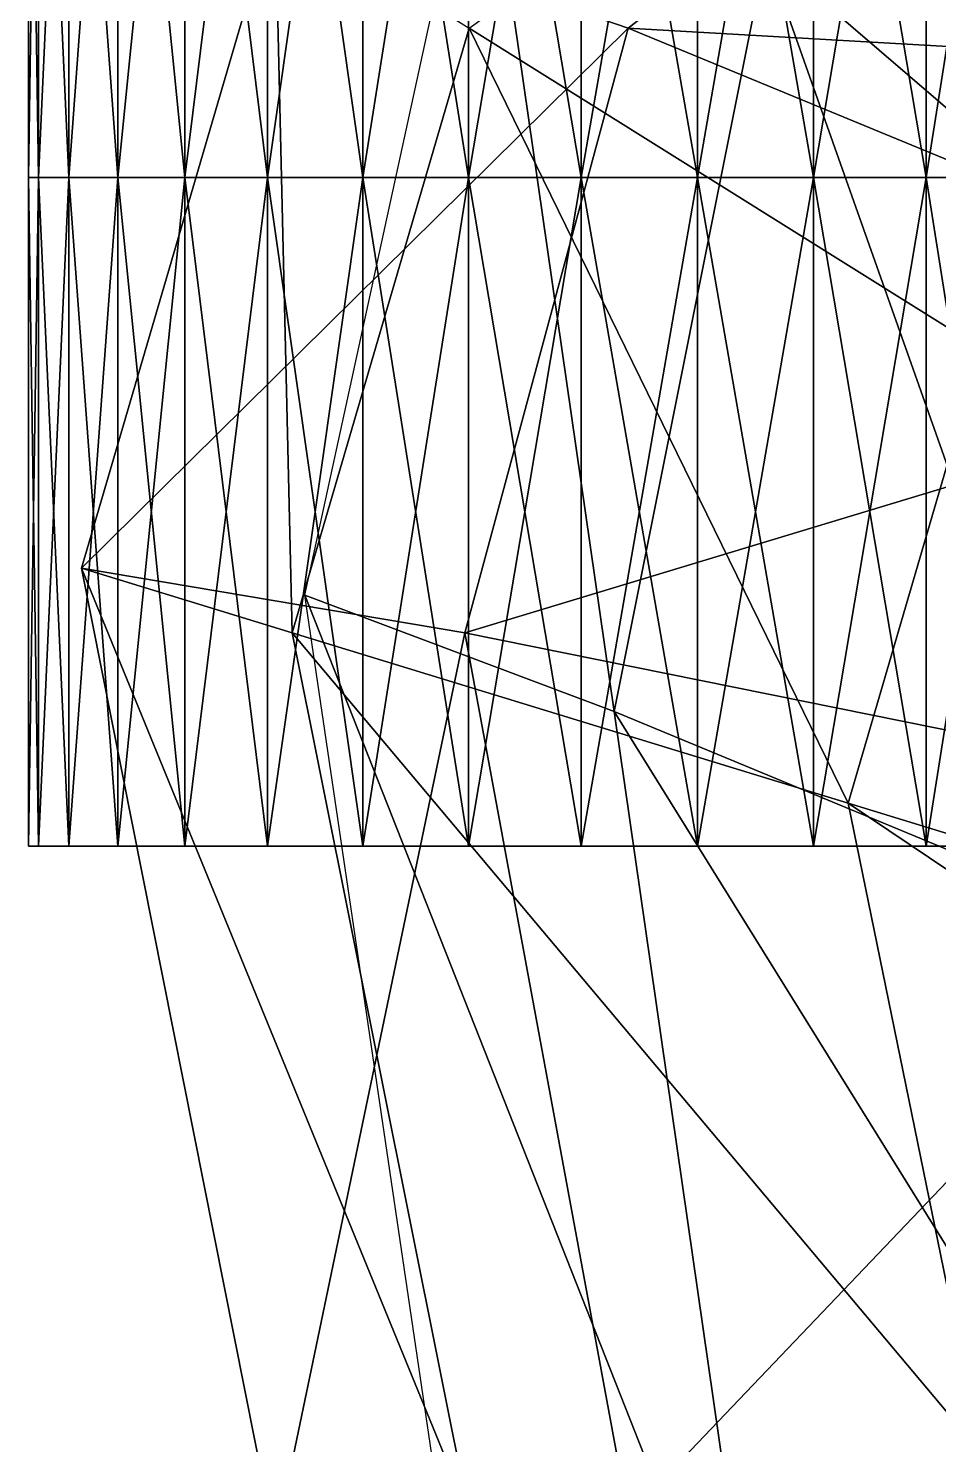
# Model space of a CAD drawing. Header units: metres. Extents: x -2.13 to 2.13, y -3.02 to 3.
# Drawn here: x 0.8314 to 0.8926, y 0.5047 to 0.6 of the extents above; entities that cross this region are included whole.
import ezdxf

# ---------------------------------------------------------------- set-up
doc = ezdxf.new("R2010")
doc.units = ezdxf.units.M

msp = doc.modelspace()

# ---------------------------------------------------------------- linework, layer by layer
at = {"layer": 'Cylinder 5'}
for points in [[(0.8314, 0.59, 1.03225), (0.832084, 0.635, 1.040064), (0.832084, 0.59, 1.040064)], [(0.8314, 0.59, 1.03225), (0.8314, 0.635, 1.03225), (0.832084, 0.635, 1.040064)], [(0.832084, 0.59, 1.024436), (0.8314, 0.635, 1.03225), (0.8314, 0.59, 1.03225)], [(0.832084, 0.59, 1.024436), (0.832084, 0.635, 1.024436), (0.8314, 0.635, 1.03225)], [(0.832084, 0.59, 1.040064), (0.834114, 0.635, 1.047641), (0.834114, 0.59, 1.047641)], [(0.832084, 0.59, 1.040064), (0.832084, 0.635, 1.040064), (0.834114, 0.635, 1.047641)], [(0.834114, 0.59, 1.016859), (0.832084, 0.635, 1.024436), (0.832084, 0.59, 1.024436)], [(0.834114, 0.59, 1.016859), (0.834114, 0.635, 1.016859), (0.832084, 0.635, 1.024436)], [(0.834114, 0.59, 1.047641), (0.837429, 0.635, 1.05475), (0.837429, 0.59, 1.05475)], [(0.834114, 0.59, 1.047641), (0.834114, 0.635, 1.047641), (0.837429, 0.635, 1.05475)], [(0.837429, 0.59, 1.00975), (0.834114, 0.635, 1.016859), (0.834114, 0.59, 1.016859)], [(0.837429, 0.59, 1.00975), (0.837429, 0.635, 1.00975), (0.834114, 0.635, 1.016859)], [(0.837429, 0.59, 1.05475), (0.841928, 0.635, 1.061175), (0.841928, 0.59, 1.061175)], [(0.837429, 0.59, 1.05475), (0.837429, 0.635, 1.05475), (0.841928, 0.635, 1.061175)], [(0.841928, 0.59, 1.003325), (0.837429, 0.635, 1.00975), (0.837429, 0.59, 1.00975)], [(0.841928, 0.59, 1.003325), (0.841928, 0.635, 1.003325), (0.837429, 0.635, 1.00975)], [(0.841928, 0.59, 1.061175), (0.847475, 0.635, 1.066722), (0.847475, 0.59, 1.066722)], [(0.841928, 0.59, 1.061175), (0.841928, 0.635, 1.061175), (0.847475, 0.635, 1.066722)], [(0.847475, 0.59, 0.997778), (0.841928, 0.635, 1.003325), (0.841928, 0.59, 1.003325)], [(0.847475, 0.59, 0.997778), (0.847475, 0.635, 0.997778), (0.841928, 0.635, 1.003325)], [(0.847475, 0.59, 1.066722), (0.8539, 0.635, 1.071221), (0.8539, 0.59, 1.071221)], [(0.847475, 0.59, 1.066722), (0.847475, 0.635, 1.066722), (0.8539, 0.635, 1.071221)], [(0.8539, 0.59, 0.993279), (0.847475, 0.635, 0.997778), (0.847475, 0.59, 0.997778)], [(0.8539, 0.59, 0.993279), (0.8539, 0.635, 0.993279), (0.847475, 0.635, 0.997778)], [(0.8539, 0.59, 1.071221), (0.861009, 0.635, 1.074536), (0.861009, 0.59, 1.074536)], [(0.8539, 0.59, 1.071221), (0.8539, 0.635, 1.071221), (0.861009, 0.635, 1.074536)], [(0.861009, 0.59, 0.989964), (0.8539, 0.635, 0.993279), (0.8539, 0.59, 0.993279)], [(0.861009, 0.59, 0.989964), (0.861009, 0.635, 0.989964), (0.8539, 0.635, 0.993279)], [(0.861009, 0.59, 1.074536), (0.868586, 0.635, 1.076566), (0.868586, 0.59, 1.076566)], [(0.861009, 0.59, 1.074536), (0.861009, 0.635, 1.074536), (0.868586, 0.635, 1.076566)], [(0.868586, 0.59, 0.987934), (0.861009, 0.635, 0.989964), (0.861009, 0.59, 0.989964)], [(0.868586, 0.59, 0.987934), (0.868586, 0.635, 0.987934), (0.861009, 0.635, 0.989964)], [(0.868586, 0.59, 1.076566), (0.8764, 0.635, 1.07725), (0.8764, 0.59, 1.07725)], [(0.868586, 0.59, 1.076566), (0.868586, 0.635, 1.076566), (0.8764, 0.635, 1.07725)], [(0.8764, 0.59, 0.98725), (0.868586, 0.635, 0.987934), (0.868586, 0.59, 0.987934)], [(0.8764, 0.59, 0.98725), (0.8764, 0.635, 0.98725), (0.868586, 0.635, 0.987934)], [(0.884214, 0.59, 0.987934), (0.8764, 0.635, 0.98725), (0.8764, 0.59, 0.98725)], [(0.884214, 0.59, 0.987934), (0.884214, 0.635, 0.987934), (0.8764, 0.635, 0.98725)], [(0.8764, 0.59, 1.07725), (0.884214, 0.635, 1.076566), (0.884214, 0.59, 1.076566)], [(0.8764, 0.59, 1.07725), (0.8764, 0.635, 1.07725), (0.884214, 0.635, 1.076566)], [(0.891791, 0.59, 0.989964), (0.884214, 0.635, 0.987934), (0.884214, 0.59, 0.987934)], [(0.891791, 0.59, 0.989964), (0.891791, 0.635, 0.989964), (0.884214, 0.635, 0.987934)], [(0.884214, 0.59, 1.076566), (0.891791, 0.635, 1.074536), (0.891791, 0.59, 1.074536)], [(0.884214, 0.59, 1.076566), (0.884214, 0.635, 1.076566), (0.891791, 0.635, 1.074536)], [(0.8989, 0.59, 0.993279), (0.891791, 0.635, 0.989964), (0.891791, 0.59, 0.989964)], [(0.8989, 0.59, 0.993279), (0.8989, 0.635, 0.993279), (0.891791, 0.635, 0.989964)], [(0.891791, 0.59, 1.074536), (0.8989, 0.635, 1.071221), (0.8989, 0.59, 1.071221)], [(0.891791, 0.59, 1.074536), (0.891791, 0.635, 1.074536), (0.8989, 0.635, 1.071221)], [(0.8314, 0.545, 1.03225), (0.832084, 0.59, 1.040064), (0.832084, 0.545, 1.040064)], [(0.8314, 0.545, 1.03225), (0.8314, 0.59, 1.03225), (0.832084, 0.59, 1.040064)], [(0.832084, 0.545, 1.024436), (0.8314, 0.59, 1.03225), (0.8314, 0.545, 1.03225)], [(0.832084, 0.545, 1.024436), (0.832084, 0.59, 1.024436), (0.8314, 0.59, 1.03225)], [(0.832084, 0.545, 1.040064), (0.834114, 0.59, 1.047641), (0.834114, 0.545, 1.047641)], [(0.832084, 0.545, 1.040064), (0.832084, 0.59, 1.040064), (0.834114, 0.59, 1.047641)], [(0.834114, 0.545, 1.016859), (0.832084, 0.59, 1.024436), (0.832084, 0.545, 1.024436)], [(0.834114, 0.545, 1.016859), (0.834114, 0.59, 1.016859), (0.832084, 0.59, 1.024436)], [(0.834114, 0.545, 1.047641), (0.837429, 0.59, 1.05475), (0.837429, 0.545, 1.05475)], [(0.834114, 0.545, 1.047641), (0.834114, 0.59, 1.047641), (0.837429, 0.59, 1.05475)], [(0.837429, 0.545, 1.00975), (0.834114, 0.59, 1.016859), (0.834114, 0.545, 1.016859)], [(0.837429, 0.545, 1.00975), (0.837429, 0.59, 1.00975), (0.834114, 0.59, 1.016859)], [(0.837429, 0.545, 1.05475), (0.841928, 0.59, 1.061175), (0.841928, 0.545, 1.061175)], [(0.837429, 0.545, 1.05475), (0.837429, 0.59, 1.05475), (0.841928, 0.59, 1.061175)], [(0.841928, 0.545, 1.003325), (0.837429, 0.59, 1.00975), (0.837429, 0.545, 1.00975)], [(0.841928, 0.545, 1.003325), (0.841928, 0.59, 1.003325), (0.837429, 0.59, 1.00975)], [(0.841928, 0.545, 1.061175), (0.847475, 0.59, 1.066722), (0.847475, 0.545, 1.066722)], [(0.841928, 0.545, 1.061175), (0.841928, 0.59, 1.061175), (0.847475, 0.59, 1.066722)], [(0.847475, 0.545, 0.997778), (0.841928, 0.59, 1.003325), (0.841928, 0.545, 1.003325)], [(0.847475, 0.545, 0.997778), (0.847475, 0.59, 0.997778), (0.841928, 0.59, 1.003325)], [(0.847475, 0.545, 1.066722), (0.8539, 0.59, 1.071221), (0.8539, 0.545, 1.071221)], [(0.847475, 0.545, 1.066722), (0.847475, 0.59, 1.066722), (0.8539, 0.59, 1.071221)], [(0.8539, 0.545, 0.993279), (0.847475, 0.59, 0.997778), (0.847475, 0.545, 0.997778)], [(0.8539, 0.545, 0.993279), (0.8539, 0.59, 0.993279), (0.847475, 0.59, 0.997778)], [(0.8539, 0.545, 1.071221), (0.861009, 0.59, 1.074536), (0.861009, 0.545, 1.074536)], [(0.8539, 0.545, 1.071221), (0.8539, 0.59, 1.071221), (0.861009, 0.59, 1.074536)], [(0.861009, 0.545, 0.989964), (0.8539, 0.59, 0.993279), (0.8539, 0.545, 0.993279)], [(0.861009, 0.545, 0.989964), (0.861009, 0.59, 0.989964), (0.8539, 0.59, 0.993279)], [(0.861009, 0.545, 1.074536), (0.868586, 0.59, 1.076566), (0.868586, 0.545, 1.076566)], [(0.861009, 0.545, 1.074536), (0.861009, 0.59, 1.074536), (0.868586, 0.59, 1.076566)], [(0.868586, 0.545, 0.987934), (0.861009, 0.59, 0.989964), (0.861009, 0.545, 0.989964)], [(0.868586, 0.545, 0.987934), (0.868586, 0.59, 0.987934), (0.861009, 0.59, 0.989964)], [(0.868586, 0.545, 1.076566), (0.8764, 0.59, 1.07725), (0.8764, 0.545, 1.07725)], [(0.868586, 0.545, 1.076566), (0.868586, 0.59, 1.076566), (0.8764, 0.59, 1.07725)], [(0.8764, 0.545, 0.98725), (0.868586, 0.59, 0.987934), (0.868586, 0.545, 0.987934)], [(0.8764, 0.545, 0.98725), (0.8764, 0.59, 0.98725), (0.868586, 0.59, 0.987934)], [(0.884214, 0.545, 0.987934), (0.8764, 0.59, 0.98725), (0.8764, 0.545, 0.98725)], [(0.884214, 0.545, 0.987934), (0.884214, 0.59, 0.987934), (0.8764, 0.59, 0.98725)], [(0.8764, 0.545, 1.07725), (0.884214, 0.59, 1.076566), (0.884214, 0.545, 1.076566)], [(0.8764, 0.545, 1.07725), (0.8764, 0.59, 1.07725), (0.884214, 0.59, 1.076566)], [(0.891791, 0.545, 0.989964), (0.884214, 0.59, 0.987934), (0.884214, 0.545, 0.987934)], [(0.891791, 0.545, 0.989964), (0.891791, 0.59, 0.989964), (0.884214, 0.59, 0.987934)], [(0.884214, 0.545, 1.076566), (0.891791, 0.59, 1.074536), (0.891791, 0.545, 1.074536)], [(0.884214, 0.545, 1.076566), (0.884214, 0.59, 1.076566), (0.891791, 0.59, 1.074536)], [(0.8989, 0.545, 0.993279), (0.891791, 0.59, 0.989964), (0.891791, 0.545, 0.989964)], [(0.8989, 0.545, 0.993279), (0.8989, 0.59, 0.993279), (0.891791, 0.59, 0.989964)], [(0.891791, 0.545, 1.074536), (0.8989, 0.59, 1.071221), (0.8989, 0.545, 1.071221)], [(0.891791, 0.545, 1.074536), (0.891791, 0.59, 1.074536), (0.8989, 0.59, 1.071221)], [(0.8764, 0.545, 1.03225), (0.8314, 0.545, 1.03225), (0.832084, 0.545, 1.040064)], [(0.8314, 0.545, 1.03225), (0.832084, 0.545, 1.040064), (0.832084, 0.545, 1.040064)], [(0.8314, 0.545, 1.03225), (0.8314, 0.545, 1.03225), (0.832084, 0.545, 1.040064)], [(0.8764, 0.545, 1.03225), (0.8314, 0.545, 1.03225), (0.8764, 0.545, 1.03225)], [(0.8764, 0.545, 1.03225), (0.832084, 0.545, 1.024436), (0.8314, 0.545, 1.03225)], [(0.832084, 0.545, 1.024436), (0.8314, 0.545, 1.03225), (0.8314, 0.545, 1.03225)], [(0.832084, 0.545, 1.024436), (0.832084, 0.545, 1.024436), (0.8314, 0.545, 1.03225)], [(0.8764, 0.545, 1.03225), (0.832084, 0.545, 1.040064), (0.834114, 0.545, 1.047641)], [(0.832084, 0.545, 1.040064), (0.834114, 0.545, 1.047641), (0.834114, 0.545, 1.047641)], [(0.832084, 0.545, 1.040064), (0.832084, 0.545, 1.040064), (0.834114, 0.545, 1.047641)], [(0.8764, 0.545, 1.03225), (0.832084, 0.545, 1.040064), (0.8764, 0.545, 1.03225)], [(0.8764, 0.545, 1.03225), (0.832084, 0.545, 1.024436), (0.8764, 0.545, 1.03225)], [(0.8764, 0.545, 1.03225), (0.834114, 0.545, 1.016859), (0.832084, 0.545, 1.024436)], [(0.834114, 0.545, 1.016859), (0.832084, 0.545, 1.024436), (0.832084, 0.545, 1.024436)], [(0.834114, 0.545, 1.016859), (0.834114, 0.545, 1.016859), (0.832084, 0.545, 1.024436)], [(0.8764, 0.545, 1.03225), (0.834114, 0.545, 1.047641), (0.837429, 0.545, 1.05475)], [(0.834114, 0.545, 1.047641), (0.837429, 0.545, 1.05475), (0.837429, 0.545, 1.05475)], [(0.834114, 0.545, 1.047641), (0.834114, 0.545, 1.047641), (0.837429, 0.545, 1.05475)], [(0.8764, 0.545, 1.03225), (0.834114, 0.545, 1.047641), (0.8764, 0.545, 1.03225)], [(0.8764, 0.545, 1.03225), (0.834114, 0.545, 1.016859), (0.8764, 0.545, 1.03225)], [(0.8764, 0.545, 1.03225), (0.837429, 0.545, 1.00975), (0.834114, 0.545, 1.016859)], [(0.837429, 0.545, 1.00975), (0.834114, 0.545, 1.016859), (0.834114, 0.545, 1.016859)], [(0.837429, 0.545, 1.00975), (0.837429, 0.545, 1.00975), (0.834114, 0.545, 1.016859)], [(0.8764, 0.545, 1.03225), (0.837429, 0.545, 1.05475), (0.841928, 0.545, 1.061175)], [(0.837429, 0.545, 1.05475), (0.841928, 0.545, 1.061175), (0.841928, 0.545, 1.061175)], [(0.837429, 0.545, 1.05475), (0.837429, 0.545, 1.05475), (0.841928, 0.545, 1.061175)], [(0.8764, 0.545, 1.03225), (0.837429, 0.545, 1.05475), (0.8764, 0.545, 1.03225)], [(0.8764, 0.545, 1.03225), (0.837429, 0.545, 1.00975), (0.8764, 0.545, 1.03225)], [(0.8764, 0.545, 1.03225), (0.841928, 0.545, 1.003325), (0.837429, 0.545, 1.00975)], [(0.841928, 0.545, 1.003325), (0.837429, 0.545, 1.00975), (0.837429, 0.545, 1.00975)], [(0.841928, 0.545, 1.003325), (0.841928, 0.545, 1.003325), (0.837429, 0.545, 1.00975)], [(0.8764, 0.545, 1.03225), (0.841928, 0.545, 1.061175), (0.847475, 0.545, 1.066722)], [(0.841928, 0.545, 1.061175), (0.847475, 0.545, 1.066722), (0.847475, 0.545, 1.066722)], [(0.841928, 0.545, 1.061175), (0.841928, 0.545, 1.061175), (0.847475, 0.545, 1.066722)], [(0.8764, 0.545, 1.03225), (0.841928, 0.545, 1.061175), (0.8764, 0.545, 1.03225)], [(0.8764, 0.545, 1.03225), (0.841928, 0.545, 1.003325), (0.8764, 0.545, 1.03225)], [(0.8764, 0.545, 1.03225), (0.847475, 0.545, 0.997778), (0.841928, 0.545, 1.003325)], [(0.847475, 0.545, 0.997778), (0.841928, 0.545, 1.003325), (0.841928, 0.545, 1.003325)], [(0.847475, 0.545, 0.997778), (0.847475, 0.545, 0.997778), (0.841928, 0.545, 1.003325)], [(0.8764, 0.545, 1.03225), (0.847475, 0.545, 1.066722), (0.8539, 0.545, 1.071221)], [(0.847475, 0.545, 1.066722), (0.8539, 0.545, 1.071221), (0.8539, 0.545, 1.071221)], [(0.847475, 0.545, 1.066722), (0.847475, 0.545, 1.066722), (0.8539, 0.545, 1.071221)], [(0.8764, 0.545, 1.03225), (0.847475, 0.545, 1.066722), (0.8764, 0.545, 1.03225)], [(0.8764, 0.545, 1.03225), (0.847475, 0.545, 0.997778), (0.8764, 0.545, 1.03225)], [(0.8764, 0.545, 1.03225), (0.8539, 0.545, 0.993279), (0.847475, 0.545, 0.997778)], [(0.8539, 0.545, 0.993279), (0.847475, 0.545, 0.997778), (0.847475, 0.545, 0.997778)], [(0.8539, 0.545, 0.993279), (0.8539, 0.545, 0.993279), (0.847475, 0.545, 0.997778)], [(0.8764, 0.545, 1.03225), (0.8539, 0.545, 1.071221), (0.861009, 0.545, 1.074536)], [(0.8539, 0.545, 1.071221), (0.861009, 0.545, 1.074536), (0.861009, 0.545, 1.074536)], [(0.8539, 0.545, 1.071221), (0.8539, 0.545, 1.071221), (0.861009, 0.545, 1.074536)], [(0.8764, 0.545, 1.03225), (0.8539, 0.545, 1.071221), (0.8764, 0.545, 1.03225)], [(0.8764, 0.545, 1.03225), (0.8539, 0.545, 0.993279), (0.8764, 0.545, 1.03225)], [(0.8764, 0.545, 1.03225), (0.861009, 0.545, 0.989964), (0.8539, 0.545, 0.993279)], [(0.861009, 0.545, 0.989964), (0.8539, 0.545, 0.993279), (0.8539, 0.545, 0.993279)], [(0.861009, 0.545, 0.989964), (0.861009, 0.545, 0.989964), (0.8539, 0.545, 0.993279)], [(0.8764, 0.545, 1.03225), (0.861009, 0.545, 1.074536), (0.868586, 0.545, 1.076566)], [(0.861009, 0.545, 1.074536), (0.868586, 0.545, 1.076566), (0.868586, 0.545, 1.076566)], [(0.861009, 0.545, 1.074536), (0.861009, 0.545, 1.074536), (0.868586, 0.545, 1.076566)], [(0.8764, 0.545, 1.03225), (0.861009, 0.545, 1.074536), (0.8764, 0.545, 1.03225)], [(0.8764, 0.545, 1.03225), (0.861009, 0.545, 0.989964), (0.8764, 0.545, 1.03225)], [(0.8764, 0.545, 1.03225), (0.868586, 0.545, 0.987934), (0.861009, 0.545, 0.989964)], [(0.868586, 0.545, 0.987934), (0.861009, 0.545, 0.989964), (0.861009, 0.545, 0.989964)], [(0.868586, 0.545, 0.987934), (0.868586, 0.545, 0.987934), (0.861009, 0.545, 0.989964)], [(0.8764, 0.545, 1.03225), (0.868586, 0.545, 1.076566), (0.8764, 0.545, 1.07725)], [(0.868586, 0.545, 1.076566), (0.8764, 0.545, 1.07725), (0.8764, 0.545, 1.07725)], [(0.868586, 0.545, 1.076566), (0.868586, 0.545, 1.076566), (0.8764, 0.545, 1.07725)], [(0.8764, 0.545, 1.03225), (0.868586, 0.545, 1.076566), (0.8764, 0.545, 1.03225)], [(0.8764, 0.545, 1.03225), (0.868586, 0.545, 0.987934), (0.8764, 0.545, 1.03225)], [(0.8764, 0.545, 1.03225), (0.8764, 0.545, 0.98725), (0.868586, 0.545, 0.987934)], [(0.8764, 0.545, 0.98725), (0.868586, 0.545, 0.987934), (0.868586, 0.545, 0.987934)], [(0.8764, 0.545, 0.98725), (0.8764, 0.545, 0.98725), (0.868586, 0.545, 0.987934)], [(0.8764, 0.545, 1.03225), (0.8764, 0.545, 1.07725), (0.8764, 0.545, 1.03225)], [(0.8764, 0.545, 1.03225), (0.8764, 0.545, 0.98725), (0.8764, 0.545, 1.03225)], [(0.8764, 0.545, 1.03225), (0.884214, 0.545, 0.987934), (0.8764, 0.545, 0.98725)], [(0.884214, 0.545, 0.987934), (0.8764, 0.545, 0.98725), (0.8764, 0.545, 0.98725)], [(0.884214, 0.545, 0.987934), (0.884214, 0.545, 0.987934), (0.8764, 0.545, 0.98725)], [(0.8764, 0.545, 1.03225), (0.884214, 0.545, 0.987934), (0.8764, 0.545, 1.03225)], [(0.8764, 0.545, 1.03225), (0.891791, 0.545, 0.989964), (0.884214, 0.545, 0.987934)], [(0.8764, 0.545, 1.03225), (0.891791, 0.545, 0.989964), (0.8764, 0.545, 1.03225)], [(0.8764, 0.545, 1.03225), (0.8989, 0.545, 0.993279), (0.891791, 0.545, 0.989964)], [(0.8764, 0.545, 1.03225), (0.8989, 0.545, 0.993279), (0.8764, 0.545, 1.03225)], [(0.8764, 0.545, 1.03225), (0.905325, 0.545, 0.997778), (0.8989, 0.545, 0.993279)], [(0.8764, 0.545, 1.03225), (0.905325, 0.545, 0.997778), (0.8764, 0.545, 1.03225)], [(0.8764, 0.545, 1.03225), (0.910872, 0.545, 1.003325), (0.905325, 0.545, 0.997778)], [(0.8764, 0.545, 1.03225), (0.910872, 0.545, 1.003325), (0.8764, 0.545, 1.03225)], [(0.8764, 0.545, 1.03225), (0.915371, 0.545, 1.00975), (0.910872, 0.545, 1.003325)], [(0.8764, 0.545, 1.03225), (0.915371, 0.545, 1.00975), (0.8764, 0.545, 1.03225)], [(0.8764, 0.545, 1.03225), (0.918686, 0.545, 1.016859), (0.915371, 0.545, 1.00975)], [(0.8764, 0.545, 1.03225), (0.918686, 0.545, 1.016859), (0.8764, 0.545, 1.03225)], [(0.8764, 0.545, 1.03225), (0.920716, 0.545, 1.024436), (0.918686, 0.545, 1.016859)], [(0.8764, 0.545, 1.03225), (0.920716, 0.545, 1.024436), (0.8764, 0.545, 1.03225)], [(0.8764, 0.545, 1.03225), (0.9214, 0.545, 1.03225), (0.920716, 0.545, 1.024436)], [(0.8764, 0.545, 1.03225), (0.9214, 0.545, 1.03225), (0.8764, 0.545, 1.03225)], [(0.8764, 0.545, 1.03225), (0.920716, 0.545, 1.040064), (0.9214, 0.545, 1.03225)], [(0.8764, 0.545, 1.03225), (0.920716, 0.545, 1.040064), (0.8764, 0.545, 1.03225)], [(0.8764, 0.545, 1.03225), (0.918686, 0.545, 1.047641), (0.920716, 0.545, 1.040064)], [(0.8764, 0.545, 1.03225), (0.918686, 0.545, 1.047641), (0.8764, 0.545, 1.03225)], [(0.8764, 0.545, 1.03225), (0.915371, 0.545, 1.05475), (0.918686, 0.545, 1.047641)], [(0.8764, 0.545, 1.03225), (0.915371, 0.545, 1.05475), (0.8764, 0.545, 1.03225)], [(0.8764, 0.545, 1.03225), (0.910872, 0.545, 1.061175), (0.915371, 0.545, 1.05475)], [(0.8764, 0.545, 1.03225), (0.910872, 0.545, 1.061175), (0.8764, 0.545, 1.03225)], [(0.8764, 0.545, 1.03225), (0.905325, 0.545, 1.066722), (0.910872, 0.545, 1.061175)], [(0.8764, 0.545, 1.03225), (0.905325, 0.545, 1.066722), (0.8764, 0.545, 1.03225)], [(0.8764, 0.545, 1.03225), (0.8989, 0.545, 1.071221), (0.905325, 0.545, 1.066722)], [(0.8764, 0.545, 1.03225), (0.8989, 0.545, 1.071221), (0.8764, 0.545, 1.03225)], [(0.8764, 0.545, 1.03225), (0.891791, 0.545, 1.074536), (0.8989, 0.545, 1.071221)], [(0.8764, 0.545, 1.03225), (0.891791, 0.545, 1.074536), (0.8764, 0.545, 1.03225)], [(0.8764, 0.545, 1.03225), (0.884214, 0.545, 1.076566), (0.891791, 0.545, 1.074536)], [(0.8764, 0.545, 1.03225), (0.884214, 0.545, 1.076566), (0.8764, 0.545, 1.03225)], [(0.8764, 0.545, 1.03225), (0.8764, 0.545, 1.07725), (0.884214, 0.545, 1.076566)], [(0.8764, 0.545, 1.07725), (0.884214, 0.545, 1.076566), (0.884214, 0.545, 1.076566)], [(0.8764, 0.545, 1.07725), (0.8764, 0.545, 1.07725), (0.884214, 0.545, 1.076566)], [(0.891791, 0.545, 0.989964), (0.884214, 0.545, 0.987934), (0.884214, 0.545, 0.987934)], [(0.891791, 0.545, 0.989964), (0.891791, 0.545, 0.989964), (0.884214, 0.545, 0.987934)], [(0.884214, 0.545, 1.076566), (0.891791, 0.545, 1.074536), (0.891791, 0.545, 1.074536)], [(0.884214, 0.545, 1.076566), (0.884214, 0.545, 1.076566), (0.891791, 0.545, 1.074536)], [(0.8989, 0.545, 0.993279), (0.891791, 0.545, 0.989964), (0.891791, 0.545, 0.989964)], [(0.8989, 0.545, 0.993279), (0.8989, 0.545, 0.993279), (0.891791, 0.545, 0.989964)], [(0.891791, 0.545, 1.074536), (0.8989, 0.545, 1.071221), (0.8989, 0.545, 1.071221)], [(0.891791, 0.545, 1.074536), (0.891791, 0.545, 1.074536), (0.8989, 0.545, 1.071221)]]:
    msp.add_3dface(points, dxfattribs=at)
at = {"layer": 'Fighter Parent 2'}
for points in [[(0.911489, 0.578915, 1.079554), (0.880995, 0.60513, 1.051412), (0.908753, 0.63442, 1.052903)], [(0.870801, 0.554056, 1.048813), (0.85, 0.561875, 1), (0.861836, 0.616274, 1)], [(0.870801, 0.554056, 1.048813), (0.861836, 0.616274, 1), (0.880995, 0.60513, 1.051412)], [(0.903906, 0.540315, 1.077244), (0.870801, 0.554056, 1.048813), (0.880995, 0.60513, 1.051412)], [(0.903906, 0.540315, 1.077244), (0.880995, 0.60513, 1.051412), (0.911489, 0.578915, 1.079554)], [(0.880995, 0.483258, 1.045395), (0.85, 0.561875, 1), (0.870801, 0.554056, 1.048813)], [(0.880995, 0.483258, 1.045395), (0.861836, 0.481695, 1), (0.85, 0.561875, 1)], [(0.911489, 0.488517, 1.074206), (0.870801, 0.554056, 1.048813), (0.903906, 0.540315, 1.077244)], [(0.911489, 0.488517, 1.074206), (0.880995, 0.483258, 1.045395), (0.870801, 0.554056, 1.048813)]]:
    msp.add_3dface(points, dxfattribs=at)
at = {"layer": 'Sphere 6'}
for points in [[(0.847994, 0.60821, 1.01485), (0.871741, 0.600034, 1.009733), (0.901651, 0.623364, 1.009595)], [(0.895488, 0.578481, 1.022784), (0.861055, 0.600034, 1.019967), (0.893458, 0.623364, 1.020105)], [(0.871741, 0.600034, 1.009733), (0.941709, 0.596028, 1.006793), (0.901651, 0.623364, 1.009595)], [(0.849154, 0.559351, 1.019726), (0.834974, 0.563702, 1.01485), (0.847994, 0.60821, 1.01485)], [(0.834974, 0.563702, 1.01485), (0.871741, 0.600034, 1.009733), (0.847994, 0.60821, 1.01485)], [(0.849154, 0.559351, 1.019726), (0.847994, 0.60821, 1.01485), (0.861055, 0.600034, 1.019967)], [(0.834974, 0.563702, 1.01485), (0.860755, 0.559351, 1.009974), (0.871741, 0.600034, 1.009733)], [(0.886537, 0.547882, 1.022569), (0.849154, 0.559351, 1.019726), (0.861055, 0.600034, 1.019967)], [(0.860755, 0.559351, 1.009974), (0.923984, 0.578481, 1.006917), (0.871741, 0.600034, 1.009733)], [(0.886537, 0.547882, 1.022569), (0.861055, 0.600034, 1.019967), (0.895488, 0.578481, 1.022784)], [(0.871741, 0.600034, 1.009733), (0.923984, 0.578481, 1.006917), (0.941709, 0.596028, 1.006793)], [(0.860755, 0.559351, 1.009974), (0.917474, 0.547882, 1.007131), (0.923984, 0.578481, 1.006917)], [(0.939388, 0.531666, 1.023897), (0.886537, 0.547882, 1.022569), (0.895488, 0.578481, 1.022784)], [(0.861055, 0.499912, 1.019386), (0.834974, 0.563702, 1.01485), (0.849154, 0.559351, 1.019726)], [(0.861055, 0.499912, 1.019386), (0.847994, 0.4981, 1.01485), (0.834974, 0.563702, 1.01485)], [(0.847994, 0.4981, 1.01485), (0.860755, 0.559351, 1.009974), (0.834974, 0.563702, 1.01485)], [(0.847994, 0.4981, 1.01485), (0.871741, 0.499912, 1.010314), (0.860755, 0.559351, 1.009974)], [(0.895488, 0.504155, 1.022268), (0.849154, 0.559351, 1.019726), (0.886537, 0.547882, 1.022569)], [(0.895488, 0.504155, 1.022268), (0.861055, 0.499912, 1.019386), (0.849154, 0.559351, 1.019726)], [(0.871741, 0.499912, 1.010314), (0.917474, 0.547882, 1.007131), (0.860755, 0.559351, 1.009974)], [(0.871741, 0.499912, 1.010314), (0.923984, 0.504155, 1.007432), (0.917474, 0.547882, 1.007131)], [(0.944169, 0.509115, 1.023784), (0.886537, 0.547882, 1.022569), (0.939388, 0.531666, 1.023897)], [(0.944169, 0.509115, 1.023784), (0.895488, 0.504155, 1.022268), (0.886537, 0.547882, 1.022569)]]:
    msp.add_3dface(points, dxfattribs=at)

doc.saveas('drawing.dxf')
